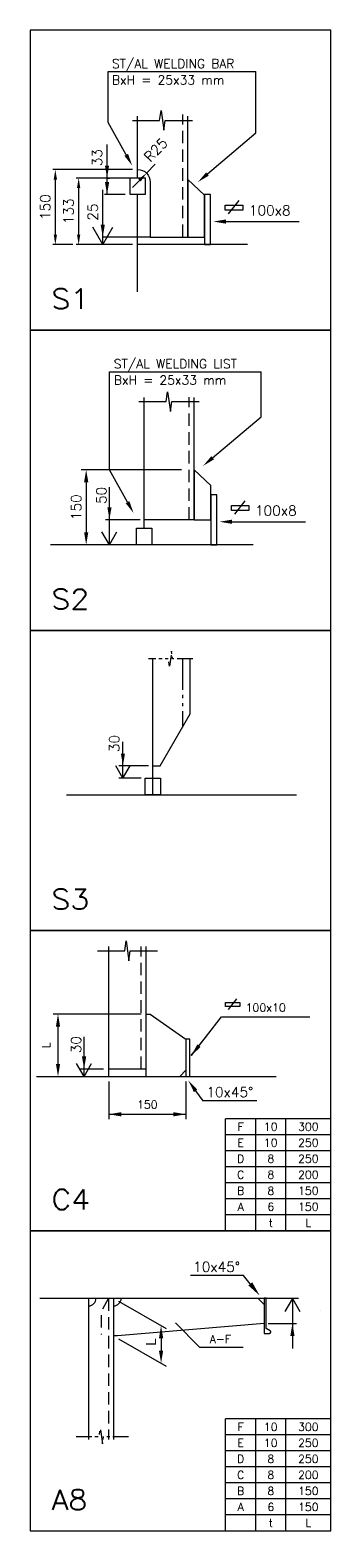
# Model space of a CAD drawing. Extents: x 53504 to 219407, y 25397 to 156081.
# Drawn here: x 153856 to 156856, y 89467 to 104467 of the extents above; entities that cross this region are included whole.
import ezdxf
from ezdxf.enums import TextEntityAlignment as Align

# ---------------------------------------------------------------- set-up
doc = ezdxf.new("R2010")
doc.units = 0
doc.header["$LTSCALE"] = 250
for name, pattern in [('DASHED', [0.75, 0.5, -0.25]), ('PHANTOM', [2.1, 1.25, -0.2, 0.125, -0.2, 0.125, -0.2]), ('PHANTOM2', [1.25, 0.625, -0.125, 0.125, -0.125, 0.125, -0.125])]:
    doc.linetypes.add(name, pattern=pattern)
doc.layers.get('0').update_dxf_attribs({"linetype": 'CONTINUOUS'})
doc.layers.get('DEFPOINTS').update_dxf_attribs({"linetype": 'CONTINUOUS'})
for name, color, linetype in [('00-DIM1', 1, 'CONTINUOUS'), ('00-TXT4', 4, 'CONTINUOUS'), ('REV C3', 3, 'CONTINUOUS'), ('S0CO1', 1, 'CONTINUOUS'), ('S0CO2', 2, 'CONTINUOUS'), ('S0CO3', 3, 'CONTINUOUS'), ('S0CO5', 4, 'CONTINUOUS'), ('S0DA1', 1, 'DASHED'), ('S0DIM', 2, 'CONTINUOUS'), ('S0PH1', 1, 'PHANTOM'), ('S0TX2', 2, 'CONTINUOUS'), ('S0TX3', 3, 'CONTINUOUS')]:
    doc.layers.add(name, color=color, linetype=linetype)
doc.styles.add('ROMANS', font='romans', dxfattribs={"height": 100})
doc.dimstyles.new('MEDIUM', dxfattribs={"dimscale": 0.5, "dimtxt": 2, "dimasz": 2, "dimexe": 50, "dimexo": 100, "dimgap": 100, "dimtad": 1, "dimdsep": 46, "dimtxsty": 'ROMANS', "dimblk1": 'PIL-2', "dimblk2": 'PIL-3', "dimsah": 1, "dimcen": 200, "dimclrd": 1, "dimclre": 1, "dimclrt": 2, "dimazin": 2, "dimtfac": 1, "dimtmove": 0, "dimatfit": 3, "dimldrblk": 'PIL-3', "dimfxl": 1, "dimtvp": 100, "dimtolj": 1, "dimarcsym": 0})
doc.dimstyles.new('ORGINAL', dxfattribs={"dimscale": 100, "dimtxt": 1.8, "dimasz": 2, "dimexe": 0.5, "dimexo": 1, "dimgap": 0.5, "dimtad": 1, "dimdec": 0, "dimdsep": 46, "dimtxsty": 'ROMANS', "dimcen": 0, "dimclrd": 1, "dimclre": 1, "dimclrt": 2, "dimadec": 3, "dimazin": 2, "dimtfac": 1, "dimtdec": 0, "dimtmove": 0, "dimatfit": 3, "dimfxl": 1, "dimtvp": 100, "dimtolj": 1, "dimarcsym": 0})
doc.dimstyles.new('ROAR', dxfattribs={"dimscale": 0.4, "dimtxt": 150, "dimasz": 2.4, "dimexe": 100, "dimexo": 100, "dimgap": 400, "dimtad": 0, "dimdsep": 46, "dimtxsty": 'ROMANS', "dimblk1": 'PILB', "dimblk2": 'PILC', "dimsah": 1, "dimcen": 0, "dimclrd": 1, "dimclre": 1, "dimclrt": 2, "dimadec": 0, "dimazin": 0, "dimtfac": 1, "dimtmove": 2, "dimatfit": 3, "dimldrblk": 'PILB', "dimfxl": 100, "dimtvp": 100, "dimtolj": 1, "dimarcsym": 0})
doc.dimstyles.new('SHORT', dxfattribs={"dimscale": 0.5, "dimtxt": 2, "dimasz": 2, "dimexe": 0, "dimexo": 0, "dimgap": 100, "dimtad": 1, "dimdsep": 46, "dimtxsty": 'ROMANS', "dimblk1": 'PIL-1', "dimblk2": 'PIL-2', "dimsah": 1, "dimcen": 200, "dimclrd": 1, "dimclre": 1, "dimclrt": 2, "dimazin": 2, "dimtfac": 1, "dimtmove": 0, "dimatfit": 3, "dimfxl": 1, "dimtvp": 100, "dimtolj": 1, "dimarcsym": 0})
doc.dimstyles.get("Standard").update_dxf_attribs({"dimscale": 50, "dimtxt": 2, "dimasz": 2, "dimexe": 0.5, "dimexo": 1, "dimgap": 1, "dimtad": 1, "dimdsep": 46, "dimtxsty": 'ROMANS', "dimcen": 1.5, "dimclrd": 1, "dimclre": 1, "dimclrt": 2, "dimazin": 2, "dimtfac": 1, "dimtmove": 2, "dimatfit": 3, "dimfxl": 1, "dimtvp": 100, "dimtolj": 1, "dimarcsym": 0})

# ---------------------------------------------------------------- blocks, each defined once
blk = doc.blocks.new('PIL-1')
at = {"color": 0, "linetype": 'ByBlock'}
for q in [(173, 100), (173, -100), (546, 0)]:
    blk.add_line((0, 0), q, dxfattribs=at)
blk = doc.blocks.new('PIL-2')
at = {"color": 0, "linetype": 'ByBlock'}
blk.add_line((0, 0), (-250, 0), dxfattribs=at)
blk.add_solid([(-125, 21), (-125, -21), (0, 0)], dxfattribs=at)
blk = doc.blocks.new('*D45')
at = {"layer": 'DEFPOINTS', "color": 0, "transparency": 16777216}
for p in [(-16603, -31384), (-16603, -31459), (-16130, -31384)]:
    blk.add_point(p, dxfattribs=at)
at = {"layer": 'S0DIM', "color": 1, "lineweight": -2, "transparency": 16777216}
for p, q in [((-16603, -31383), (-16603, -31003)), ((-16130, -31384), (-16603, -31384)), ((-16603, -31459), (-16603, -31384)), ((-16603, -31460), (-16603, -31461))]:
    blk.add_line(p, q, dxfattribs=at)
for name, p, rotation in [('PIL-1', (-16603, -31459), 90), ('PIL-2', (-16603, -31384), 270)]:
    blk.add_blockref(name, p, dxfattribs=dict(at, rotation=rotation))
at = {"layer": 'S0DIM', "color": 2, "transparency": 16777216, "insert": (-16703, -31134), "char_height": 100, "attachment_point": 5, "rotation": 90, "style": 'ROMANS'}
blk.add_mtext('\\A1;25', dxfattribs=at)
blk = doc.blocks.new('*D46')
at = {"layer": 'DEFPOINTS', "color": 0, "transparency": 16777216}
for p in [(-16255, -30709), (-17076, -31459), (-16852, -31459)]:
    blk.add_point(p, dxfattribs=at)
at = {"layer": 'S0DIM', "color": 1, "lineweight": -2, "transparency": 16777216}
for p, q in [((-16305, -30709), (-17101, -30709)), ((-17076, -30809), (-17076, -31359)), ((-16902, -31459), (-17101, -31459))]:
    blk.add_line(p, q, dxfattribs=at)
at = {"layer": 'S0DIM', "color": 1, "transparency": 16777216}
for points in [[(-17092, -30809), (-17059, -30809), (-17076, -30709)], [(-17092, -31359), (-17059, -31359), (-17076, -31459)]]:
    blk.add_solid(points, dxfattribs=at)
at = {"layer": 'S0DIM', "color": 2, "transparency": 16777216, "insert": (-17176, -31084), "char_height": 100, "attachment_point": 5, "rotation": 90, "style": 'ROMANS'}
blk.add_mtext('\\A1;150', dxfattribs=at)
blk = doc.blocks.new('*D47')
at = {"layer": 'DEFPOINTS', "color": 0, "transparency": 16777216}
for p in [(-16843, -30794), (-16255, -30794), (-16255, -31459)]:
    blk.add_point(p, dxfattribs=at)
at = {"layer": 'S0DIM', "color": 1, "lineweight": -2, "transparency": 16777216}
for p, q in [((-16305, -30794), (-16868, -30794)), ((-16843, -31359), (-16843, -30894)), ((-16305, -31459), (-16868, -31459))]:
    blk.add_line(p, q, dxfattribs=at)
at = {"layer": 'S0DIM', "color": 1, "transparency": 16777216}
for points in [[(-16860, -30894), (-16827, -30894), (-16843, -30794)], [(-16860, -31359), (-16827, -31359), (-16843, -31459)]]:
    blk.add_solid(points, dxfattribs=at)
at = {"layer": 'S0DIM', "color": 2, "transparency": 16777216, "insert": (-16943, -31126), "char_height": 100, "attachment_point": 5, "rotation": 90, "style": 'ROMANS'}
blk.add_mtext('\\A1;133', dxfattribs=at)
blk = doc.blocks.new('*D48')
at = {"layer": 'DEFPOINTS', "color": 0, "transparency": 16777216}
for p in [(-16166, -30745), (-16079, -30656)]:
    blk.add_point(p, dxfattribs=at)
at = {"layer": 'S0DIM', "color": 1, "lineweight": -2, "transparency": 16777216}
for p, q in [((-16079, -30656), (-16166, -30745)), ((-16236, -30817), (-16306, -30888))]:
    blk.add_line(p, q, dxfattribs=at)
at = {"layer": 'S0DIM', "color": 1, "transparency": 16777216}
blk.add_solid([(-16248, -30805), (-16224, -30828), (-16166, -30745)], dxfattribs=at)
at = {"layer": 'S0DIM', "color": 2, "transparency": 16777216, "insert": (-16074, -30512), "char_height": 100, "attachment_point": 5, "rotation": 45.5392, "style": 'ROMANS'}
blk.add_mtext('\\A1;R25', dxfattribs=at)
blk = doc.blocks.new('PIL-3')
at = {"color": 0, "linetype": 'ByBlock'}
blk.add_line((0, 0), (250, 0), dxfattribs=at)
blk.add_solid([(125, 21), (125, -21), (0, 0)], dxfattribs=at)
blk = doc.blocks.new('*D49')
at = {"layer": 'DEFPOINTS', "color": 0, "transparency": 16777216}
for p in [(-16603, -30794), (-16560, -30794), (-16330, -30959)]:
    blk.add_point(p, dxfattribs=at)
at = {"layer": 'S0DIM', "color": 1, "lineweight": -2, "transparency": 16777216}
for p, q in [((-16560, -30794), (-16560, -30459)), ((-16560, -30958), (-16560, -30795)), ((-16553, -30794), (-16535, -30794)), ((-16380, -30959), (-16585, -30959))]:
    blk.add_line(p, q, dxfattribs=at)
for name, p, rotation in [('PIL-3', (-16560, -30794), 90), ('PIL-2', (-16560, -30959), 270)]:
    blk.add_blockref(name, p, dxfattribs=dict(at, rotation=rotation))
at = {"layer": 'S0DIM', "color": 2, "transparency": 16777216, "insert": (-16660, -30590), "char_height": 100, "attachment_point": 5, "rotation": 90, "style": 'ROMANS'}
blk.add_mtext('\\A1;33', dxfattribs=at)
blk = doc.blocks.new('FLST-2')
at = {"layer": 'S0TX2', "color": 1}
for p, q in [((-256, 101), (-256, 151)), ((-256, 151), (-81, 151)), ((-222, 65), (-117, 198)), ((-81, 151), (-81, 101)), ((-81, 101), (-256, 101))]:
    blk.add_line(p, q, dxfattribs=at)
at = {"layer": 'S0TX2', "style": 'ROMANS'}
blk.add_attdef('FL.ST', (-20, 50), '', height=100, dxfattribs=at)
blk = doc.blocks.new('PILB')
at = {"color": 1}
for q in [(130, 75), (130, -75)]:
    blk.add_line((0, 0), q, dxfattribs=at)
at = {"color": 1, "linetype": 'ByBlock'}
blk.add_line((0, 0), (250, 0), dxfattribs=at)
blk = doc.blocks.new('PILC')
at = {"color": 1, "linetype": 'ByBlock'}
blk.add_line((0, 0), (-250, 0), dxfattribs=at)
blk.add_solid([(-125, 21), (-125, -21), (0, 0)], dxfattribs=at)
blk = doc.blocks.new('*D51')
at = {"color": 1, "linetype": 'ByBlock', "transparency": 16777216}
for p, q in [((-20259, -35158), (-20259, -34837)), ((-20066, -35160), (-20299, -35160)), ((-20299, -35235), (-20299, -35235)), ((-20259, -35159), (-20259, -35158)), ((-20259, -35235), (-20259, -35160)), ((-20259, -35236), (-20259, -35237))]:
    blk.add_line(p, q, dxfattribs=at)
at = {"layer": 'DEFPOINTS', "color": 0, "linetype": 'ByBlock', "transparency": 16777216}
for p in [(-20259, -35160), (-20259, -35235), (-20026, -35160)]:
    blk.add_point(p, dxfattribs=at)
at = {"color": 1, "linetype": 'ByBlock', "transparency": 16777216}
for name, p, rotation in [('PILC', (-20259, -35160), 270), ('PILB', (-20259, -35235), 90)]:
    blk.add_blockref(name, p, dxfattribs=dict(at, rotation=rotation))
at = {"color": 2, "linetype": 'ByBlock', "transparency": 16777216, "style": 'ROMANS'}
blk.add_text('30', height=100, rotation=90, dxfattribs=at).set_placement((-20339, -34917), align=Align.MIDDLE_CENTER)
blk = doc.blocks.new('*D53')
at = {"layer": 'DEFPOINTS', "color": 0, "transparency": 16777216}
for p in [(20674, -20990), (20674, -21365), (21147, -21638)]:
    blk.add_point(p, dxfattribs=at)
at = {"layer": 'S0DIM', "color": 1, "lineweight": -2, "transparency": 16777216}
for p, q in [((20724, -21018), (21197, -21292)), ((20724, -21393), (21197, -21667)), ((21147, -21388), (21147, -21513))]:
    blk.add_line(p, q, dxfattribs=at)
at = {"layer": 'S0DIM', "color": 1, "transparency": 16777216}
for points in [[(21126, -21388), (21168, -21388), (21147, -21263)], [(21126, -21513), (21168, -21513), (21147, -21638)]]:
    blk.add_solid(points, dxfattribs=at)
at = {"layer": 'S0DIM', "color": 2, "transparency": 16777216, "insert": (21047, -21425), "char_height": 100, "attachment_point": 5, "rotation": 90}
blk.add_mtext('\\A1;L', dxfattribs=at)
blk = doc.blocks.new('*D54')
at = {"layer": 'DEFPOINTS', "color": 0, "transparency": 16777216}
for p in [(22497, -20990), (22174, -21240), (22457, -21240)]:
    blk.add_point(p, dxfattribs=at)
at = {"layer": 'S0DIM', "color": 1, "lineweight": -2, "transparency": 16777216}
for p, q in [((22457, -20990), (22417, -20990)), ((22457, -20989), (22457, -20988)), ((22457, -20990), (22457, -21240)), ((22214, -21240), (22497, -21240)), ((22457, -21241), (22457, -21242))]:
    blk.add_line(p, q, dxfattribs=at)
for name, p, rotation in [('PILB', (22457, -20990), 270), ('PILC', (22457, -21240), 90)]:
    blk.add_blockref(name, p, dxfattribs=dict(at, rotation=rotation))
at = {"layer": 'S0DIM', "color": 2, "transparency": 16777216, "insert": (22737, -21115), "char_height": 0.8, "attachment_point": 5, "rotation": 90}
blk.add_mtext('\\A1;100', dxfattribs=at)
blk = doc.blocks.new('*D67')
at = {"color": 1, "linetype": 'ByBlock', "transparency": 16777216}
for p, q in [((-20009, -38801), (-20009, -38479)), ((-19703, -38803), (-20049, -38803)), ((-20009, -38802), (-20009, -38801)), ((-20009, -39053), (-20009, -38803)), ((-20020, -39053), (-20049, -39053)), ((-20009, -39054), (-20009, -39055))]:
    blk.add_line(p, q, dxfattribs=at)
at = {"layer": 'DEFPOINTS', "color": 0, "linetype": 'ByBlock', "transparency": 16777216}
for p in [(-20009, -38803), (-19663, -38803), (-19980, -39053)]:
    blk.add_point(p, dxfattribs=at)
at = {"color": 1, "linetype": 'ByBlock', "transparency": 16777216}
for name, p, rotation in [('PILC', (-20009, -38803), 270), ('PILB', (-20009, -39053), 90)]:
    blk.add_blockref(name, p, dxfattribs=dict(at, rotation=rotation))
at = {"color": 2, "linetype": 'ByBlock', "transparency": 16777216, "style": 'ROMANS'}
blk.add_text('50', height=100, rotation=90, dxfattribs=at).set_placement((-20089, -38560), align=Align.MIDDLE_CENTER)
blk = doc.blocks.new('*D66')
at = {"color": 1, "linetype": 'ByBlock', "transparency": 16777216}
for p, q in [((-19289, -38303), (-20291, -38303)), ((-20241, -38428), (-20241, -38928)), ((-20067, -39053), (-20291, -39053))]:
    blk.add_line(p, q, dxfattribs=at)
for points in [[(-20262, -38428), (-20220, -38428), (-20241, -38303)], [(-20262, -38928), (-20220, -38928), (-20241, -39053)]]:
    blk.add_solid(points, dxfattribs=at)
at = {"layer": 'DEFPOINTS', "color": 0, "linetype": 'ByBlock', "transparency": 16777216}
for p in [(-19239, -38303), (-20241, -39053), (-20017, -39053)]:
    blk.add_point(p, dxfattribs=at)
at = {"color": 2, "linetype": 'ByBlock', "transparency": 16777216, "style": 'ROMANS'}
blk.add_text('150', height=100, rotation=90, dxfattribs=at).set_placement((-20341, -38678), align=Align.MIDDLE_CENTER)
blk = doc.blocks.new('*D83')
at = {"layer": 'DEFPOINTS', "color": 0, "transparency": 16777216}
for p in [(119305, 34974), (119600, 34974), (119528, 34849)]:
    blk.add_point(p, dxfattribs=at)
at = {"layer": 'S0DIM', "color": 1, "lineweight": -2, "transparency": 16777216}
for p, q in [((119560, 34974), (119265, 34974)), ((119305, 34975), (119305, 34976)), ((119305, 34849), (119305, 34974)), ((119488, 34849), (119265, 34849)), ((119305, 34848), (119305, 34847))]:
    blk.add_line(p, q, dxfattribs=at)
at = {"layer": 'S0DIM', "color": 1, "lineweight": -2, "transparency": 16777216, "xscale": 0.9600000000000001, "yscale": 0.9600000000000001, "zscale": 0.9600000000000001}
for name, p, rotation in [('PILC', (119305, 34974), 270), ('PILB', (119305, 34849), 90)]:
    blk.add_blockref(name, p, dxfattribs=dict(at, rotation=rotation))
at = {"layer": 'S0DIM', "color": 2, "transparency": 16777216, "insert": (119219, 35195), "char_height": 100, "attachment_point": 5, "rotation": 90, "style": 'ROMANS'}
blk.add_mtext('\\A1;30', dxfattribs=at)
blk = doc.blocks.new('PROFENDE')
at = {"layer": 'S0PH1', "linetype": 'PHANTOM2', "flags": 128}
blk.add_lwpolyline([(-221, 0), (-21, 0), (-10, -74), (10, 74), (21, 0), (221, 0)], dxfattribs=at)
blk = doc.blocks.new('ST-AL-01')
at = {"layer": '00-DIM1'}
blk.add_lwpolyline([(-3000, -3000), (0, -3000), (0, 0), (-3000, 0)], close=True, dxfattribs=at)
at = {"layer": 'S0CO2'}
blk.add_lwpolyline([(-1852.143, -1643.835), (-2002.143, -1643.835), (-2002.143, -1478.835), (-1852.143, -1478.835)], close=True, dxfattribs=at)
at = {"layer": 'S0CO5'}
blk.add_line((-830.821, -2143.835), (-1927.154, -2143.835), dxfattribs=at)
for points in [[(-1927.154, -1478.835), (-1927.154, -862.519)], [(-1927.154, -2615.151), (-1927.154, -1643.835)]]:
    blk.add_lwpolyline(points, dxfattribs=at)
at = {"layer": 'S0DA1'}
blk.add_line((-1477.154, -2068.835), (-1477.154, -844.443), dxfattribs=at)
at = {"layer": 'S0DIM'}
blk.add_line((-1427.154, -2068.835), (-1427.154, -862.519), dxfattribs=at)
blk.add_lwpolyline([(-1927.143, -1393.835, -0.414213474), (-1802.143, -1518.835), (-1802.143, -2068.835), (-1427.154, -2068.835)], format="xyb", dxfattribs=at)
for points in [[(-1427.154, -1493.835), (-1427.154, -2068.835), (-1262.154, -2068.835), (-1262.154, -1650.651)], [(-1262.154, -2143.835), (-1202.154, -2143.835), (-1202.154, -1643.835), (-1262.154, -1643.835), (-1262.154, -2143.835)]]:
    blk.add_lwpolyline(points, close=True, dxfattribs=at)
at = {"layer": 'S0PH1'}
blk.add_lwpolyline([(-1980.129, -903.337), (-1707.963, -903.337), (-1694.046, -804.31), (-1666.211, -1002.363), (-1652.294, -903.337), (-1380.129, -903.337)], dxfattribs=at)
at = {"layer": 'S0TX2', "color": 1}
for p, q in [((-2221.41, -415.757), (-748.612, -415.757)), ((-2221.41, -923.165), (-2221.41, -415.757)), ((-748.612, -1029.01), (-748.612, -415.757)), ((-2041.482, -1246.904), (-2221.41, -923.165)), ((-1230.921, -1438.804), (-748.612, -1029.01)), ((-1047.162, -1914.25), (-315.436, -1914.25))]:
    blk.add_line(p, q, dxfattribs=at)
for points in [[(-2023.272, -1236.784), (-2059.691, -1257.025), (-1980.757, -1356.163)], [(-1217.431, -1454.68), (-1244.41, -1422.927), (-1326.18, -1519.74)], [(-1047.162, -1935.083), (-1047.162, -1893.417), (-1172.162, -1914.25)]]:
    blk.add_solid(points, dxfattribs=at)
at = {"layer": 'S0TX2'}
blk.add_blockref('FLST-2', (-798.089, -1902.78), dxfattribs=at).add_auto_attribs({'FL.ST': '100x8'})
at = {"layer": '00-TXT4', "style": 'ROMANS', "width": 1.1}
blk.add_attdef('DET', (-2787.281, -2787.362), '', height=200, dxfattribs=at)
at = {"layer": 'S0TX2', "color": 2, "style": 'ROMANS'}
for s, p in [('ST/AL WELDING BAR', (-2184.356, -335.775)), ('BxH = 25x33 mm', (-2184.356, -498.752))]:
    blk.add_text(s, height=90, dxfattribs=at).set_placement(p, align=Align.MIDDLE_LEFT)
at = {"layer": 'S0DIM'}
for base, p1, p2, text, dimstyle, picture, middle in [((-2232.661, -1478.835), (-2002.143, -1643.835), (-2275.048, -1478.835), '33', 'MEDIUM', '*D49', (-2232.661, -1275.212)), ((-2275.048, -2068.835), (-2275.048, -2143.835), (-1802.143, -2068.835), '25', 'SHORT', '*D45', (-2275.048, -1818.835))]:
    dim = blk.add_linear_dim(base=base, p1=p1, p2=p2, angle=90, text=text, dimstyle=dimstyle, dxfattribs=at)
    dim.commit()
    dim.dimension.update_dxf_attribs({"geometry": picture, "text_midpoint": middle, "dimtype": 128, "insert": (14327.556, 29314.694)})
dim = blk.add_radius_dim(center=(-1751.202, -1341.231), mpoint=(-1838.754, -1430.447), text='R25', dimstyle='STANDARD', dxfattribs=at)
dim.commit()
dim.dimension.update_dxf_attribs({"geometry": '*D48', "text_midpoint": (-1746.887, -1197.382), "dimtype": 132, "insert": (14327.556, 29314.694)})
for base, p1, p2, text, picture, middle in [((-2748.156, -2143.835), (-1927.143, -1393.835), (-2524.052, -2143.835), '150', '*D46', (-2848.156, -1768.835)), ((-2515.753, -1478.835), (-1927.154, -2143.835), (-1927.154, -1478.835), '133', '*D47', (-2615.753, -1811.335))]:
    dim = blk.add_linear_dim(base=base, p1=p1, p2=p2, angle=90, text=text, dimstyle='STANDARD', dxfattribs=at)
    dim.commit()
    dim.dimension.update_dxf_attribs({"geometry": picture, "text_midpoint": middle, "insert": (14327.556, 29314.694)})
blk = doc.blocks.new('ST-C0004')
at = {"color": 1, "linetype": 'ByBlock'}
for p, q in [((-1890.878, -833.627), (-2771.453, -833.627)), ((-2721.453, -1333.627), (-2721.453, -958.627)), ((-2215.878, -1508.627), (-2215.878, -1885.55)), ((-1445.431, -1508.627), (-1445.431, -1885.55)), ((-2215.878, -1835.55), (-1445.431, -1835.55))]:
    blk.add_line(p, q, dxfattribs=at)
for points in [[(-2742.287, -958.627), (-2700.62, -958.627), (-2721.453, -833.627)], [(-2742.287, -1333.627), (-2700.62, -1333.627), (-2721.453, -1458.627)], [(-2090.878, -1814.716), (-2090.878, -1856.383), (-2215.878, -1835.55)], [(-1570.431, -1814.716), (-1570.431, -1856.383), (-1445.431, -1835.55)]]:
    blk.add_solid(points, dxfattribs=at)
at = {"layer": '00-DIM1'}
blk.add_lwpolyline([(-3000, -3000), (0, -3000), (0, 0), (-3000, 0)], close=True, dxfattribs=at)
at = {"layer": 'S0CO1'}
for p, q in [((0, -1880), (-1050, -1880)), ((-1050, -3000), (-1050, -1880)), ((-750, -3000), (-750, -1880)), ((-450, -3000), (-450, -1880)), ((0, -2040), (-1050, -2040)), ((0, -2200), (-1050, -2200)), ((-1050, -3000), (-1050, -2200)), ((-750, -3000), (-750, -2200)), ((0, -2360), (-1050, -2360)), ((0, -2520), (-1050, -2520)), ((0, -2680), (-1050, -2680)), ((0, -2840), (-1050, -2840))]:
    blk.add_line(p, q, dxfattribs=at)
at = {"layer": 'S0CO2'}
for p, q in [((-1840.878, -1458.627), (-1840.878, -159.235)), ((-1840.878, -1383.627), (-2215.878, -1383.627)), ((-1445.431, -1396.127), (-1507.931, -1458.627))]:
    blk.add_line(p, q, dxfattribs=at)
blk.add_lwpolyline([(-1445.431, -1458.627), (-1405.431, -1458.627), (-1405.431, -1083.627), (-1445.431, -1083.627), (-1445.431, -1458.627)], close=True, dxfattribs=at)
at = {"layer": 'S0CO5'}
for p, q in [((-2215.878, -1458.627), (-2215.878, -159.235)), ((-2935.245, -1458.627), (-545.286, -1458.627))]:
    blk.add_line(p, q, dxfattribs=at)
at = {"layer": 'S0DA1'}
blk.add_line((-1890.878, -1383.627), (-1890.878, -159.235), dxfattribs=at)
at = {"layer": 'S0DIM', "color": 1}
blk.add_line((-738.057, -1701.368), (-1278.563, -1701.368), dxfattribs=at)
at = {"layer": 'S0PH1'}
blk.add_lwpolyline([(-2328.378, -201.702), (-2056.213, -201.702), (-2042.295, -102.676), (-2014.461, -300.729), (-2000.544, -201.702), (-1728.378, -201.702)], dxfattribs=at)
at = {"layer": 'S0TX2', "color": 1}
for p, q in [((-1049.953, -720.032), (-909.953, -720.032)), ((-1049.953, -760.032), (-1049.953, -720.032)), ((-1022.434, -788.636), (-938.785, -682.674)), ((-909.953, -720.032), (-909.953, -760.032)), ((-909.953, -760.032), (-1049.953, -760.032)), ((-1349.003, -1601.912), (-1278.563, -1701.368))]:
    blk.add_line(p, q, dxfattribs=at)
at = {"layer": 'S0TX2'}
blk.add_lwpolyline([(-1840.878, -833.627), (-1803.378, -833.627), (-1445.431, -1083.627)], dxfattribs=at)
at = {"layer": 'S0TX2', "color": 1}
blk.add_solid([(-1366.004, -1613.954), (-1332.002, -1589.871), (-1421.25, -1499.906)], dxfattribs=at)
at = {"layer": 'S0TX3', "color": 1}
for p, q in [((-1391.782, -1248.281), (-1091.427, -862.663)), ((-1091.427, -862.663), (-211.355, -862.663))]:
    blk.add_line(p, q, dxfattribs=at)
at = {"layer": 'S0TX3', "color": 1, "rotation": 232.0852594575694}
blk.add_blockref('PILC', (-1392.397, -1249.07), dxfattribs=at)
at = {"layer": '00-TXT4', "style": 'ROMANS', "width": 1.1}
blk.add_attdef('DET', (-2787.281, -2787.362), '', height=200, dxfattribs=at)
at = {"layer": 'S0DIM', "style": 'ROMANS'}
blk.add_text('10x45%%D', height=100, dxfattribs=at).set_placement((-774.302, -1613.853), align=Align.MIDDLE_RIGHT)
at = {"layer": 'S0TX2', "style": 'ROMANS'}
blk.add_text('L', height=80, rotation=90, dxfattribs=at).set_placement((-2839.196, -1146.127), align=Align.MIDDLE)
blk.add_attdef('FL.ST', (-850.778, -809.415), '', height=80, dxfattribs=at)
blk.add_attdef('BKT', text='', height=80, dxfattribs=at).set_placement((-1830.656, -1738.627), align=Align.MIDDLE)
at = {"layer": 'S0TX3', "color": 2, "style": 'ROMANS'}
for s, p in [('F', (-900, -1960)), ('10', (-600, -1960)), ('300', (-225, -1960)), ('E', (-900, -2120)), ('10', (-600, -2120)), ('250', (-225, -2120)), ('D', (-900, -2280)), ('8', (-600, -2280)), ('250', (-225, -2280)), ('C', (-900, -2440)), ('8', (-600, -2440)), ('200', (-225, -2440)), ('B', (-900, -2600)), ('8', (-600, -2600)), ('150', (-225, -2600)), ('A', (-900, -2760)), ('6', (-600, -2760)), ('150', (-225, -2760)), ('t', (-600, -2920)), ('L', (-225, -2920))]:
    blk.add_text(s, height=80, dxfattribs=at).set_placement(p, align=Align.MIDDLE)
at = {"layer": 'S0DIM'}
dim = blk.add_linear_dim(base=(-2460.886, -1383.627), p1=(-2460.886, -1458.627), p2=(-2228.609, -1383.627), angle=90, text='30', dimstyle='ROAR', dxfattribs=at)
dim.commit()
dim.dimension.update_dxf_attribs({"geometry": '*D51', "text_midpoint": (-2540.886, -1140.674), "insert": (17797.62, 33776.779)})
blk = doc.blocks.new('ST-A0016')
at = {"layer": '00-DIM1'}
blk.add_lwpolyline([(-3000, -3000), (0, -3000), (0, 0), (-3000, 0)], close=True, dxfattribs=at)
at = {"layer": 'S0CO1'}
for p, q in [((-1050, -3000), (-1050, -1880)), ((0, -1880), (-1050, -1880)), ((-750, -3000), (-750, -1880)), ((-450, -3000), (-450, -1880)), ((0, -2040), (-1050, -2040)), ((-1050, -3000), (-1050, -2200)), ((0, -2200), (-1050, -2200)), ((-750, -3000), (-750, -2200)), ((0, -2360), (-1050, -2360)), ((0, -2520), (-1050, -2520)), ((0, -2680), (-1050, -2680)), ((0, -2840), (-1050, -2840))]:
    blk.add_line(p, q, dxfattribs=at)
at = {"layer": 'S0CO2'}
for p, q in [((-2166.641, -674.932), (-2166.641, -2084.575)), ((-666.641, -737.432), (-729.141, -674.932)), ((-2129.141, -1049.932), (-2166.641, -1049.932)), ((-666.641, -924.932), (-2129.141, -1049.932))]:
    blk.add_line(p, q, dxfattribs=at)
at = {"layer": 'S0CO3'}
blk.add_lwpolyline([(-666.641, -674.932), (-666.641, -1024.932), (-612.891, -1024.932, 0.767326988), (-606.016, -999.274), (-646.641, -975.82), (-646.641, -674.932)], format="xyb", close=True, dxfattribs=at)
at = {"layer": 'S0CO5'}
for p, q in [((-2902.548, -674.932), (-322.17, -674.932)), ((-2416.641, -674.932), (-2416.641, -2084.575))]:
    blk.add_line(p, q, dxfattribs=at)
at = {"layer": 'S0DA1'}
blk.add_line((-2216.641, -674.932), (-2216.641, -2084.575), dxfattribs=at)
at = {"layer": 'S0DA1', "flags": 128}
blk.add_lwpolyline([(-2216.641, -674.932), (-2292.655, -806.593), (-2292.655, -1036.79)], dxfattribs=at)
at = {"layer": 'S0DIM', "color": 1}
for p, q in [((-870.256, -447.67), (-1401.91, -447.67)), ((-804.114, -530.315), (-870.256, -447.67))]:
    blk.add_line(p, q, dxfattribs=at)
blk.add_solid([(-823.633, -545.936), (-784.595, -514.693), (-710.387, -647.427)], dxfattribs=at)
at = {"layer": 'S0PH1', "linetype": 'PHANTOM2', "flags": 128}
blk.add_lwpolyline([(-2540.346, -2054.621), (-2310.118, -2054.621), (-2299.68, -1980.351), (-2278.804, -2128.891), (-2268.366, -2054.621), (-2013.279, -2054.621)], dxfattribs=at)
at = {"layer": 'S0TX2'}
for centre in [(-2416.641, -674.932), (-2166.641, -674.932)]:
    blk.add_arc(centre, 75, 270, 0, dxfattribs=at)
at = {"layer": 'S0TX3', "color": 1}
blk.add_lwpolyline([(-1548.694, -919.564), (-1311.389, -1164.265), (-874.249, -1164.265)], dxfattribs=at)
at = {"layer": '00-TXT4', "style": 'ROMANS', "width": 1.1}
blk.add_attdef('DET', (-2787.281, -2787.362), '', height=200, dxfattribs=at)
at = {"layer": 'S0DIM', "style": 'ROMANS'}
blk.add_text('10x45%%D', height=100, dxfattribs=at).set_placement((-906.501, -360.155), align=Align.MIDDLE_RIGHT)
at = {"layer": 'S0TX3', "color": 2, "style": 'ROMANS'}
for s, p in [('A-F', (-1102.219, -1082.148)), ('F', (-900, -1960)), ('10', (-600, -1960)), ('300', (-225, -1960)), ('E', (-900, -2120)), ('10', (-600, -2120)), ('250', (-225, -2120)), ('D', (-900, -2280)), ('8', (-600, -2280)), ('250', (-225, -2280)), ('C', (-900, -2440)), ('8', (-600, -2440)), ('200', (-225, -2440)), ('B', (-900, -2600)), ('8', (-600, -2600)), ('150', (-225, -2600)), ('A', (-900, -2760)), ('6', (-600, -2760)), ('150', (-225, -2760)), ('t', (-600, -2920)), ('L', (-225, -2920))]:
    blk.add_text(s, height=80, dxfattribs=at).set_placement(p, align=Align.MIDDLE)
at = {"layer": 'S0DIM'}
dim = blk.add_linear_dim(base=(-1693.542, -1323.076), p1=(-2166.641, -674.932), p2=(-2166.641, -1049.932), angle=90, text='L', dimstyle='ORGINAL', dxfattribs=at)
dim.commit()
dim.dimension.update_dxf_attribs({"geometry": '*D53', "text_midpoint": (-1793.542, -1109.984), "dimtype": 128, "insert": (-22840.718, 20314.694)})
dim = blk.add_linear_dim(base=(-384.038, -924.932), p1=(-343.812, -674.932), p2=(-666.641, -924.932), angle=90, text='100', dimstyle='ROAR', dxfattribs=at)
dim.commit()
dim.dimension.update_dxf_attribs({"geometry": '*D54', "text_midpoint": (-103.638, -799.932), "insert": (-22840.718, 20314.694)})
blk = doc.blocks.new('ST-AL-02')
at = {"layer": '00-DIM1'}
blk.add_lwpolyline([(-3000, -3000), (0, -3000), (0, 0), (-3000, 0)], close=True, dxfattribs=at)
at = {"layer": 'S0CO2'}
blk.add_lwpolyline([(-1787.232, -2143.835), (-1937.232, -2143.835), (-1937.232, -1978.835), (-1787.232, -1978.835)], close=True, dxfattribs=at)
at = {"layer": 'S0CO5'}
for p, q in [((-1862.244, -1978.835), (-1862.244, -672.524)), ((-776.243, -2143.835), (-2795.625, -2143.835))]:
    blk.add_line(p, q, dxfattribs=at)
at = {"layer": 'S0DA1'}
blk.add_line((-1412.244, -1893.835), (-1412.244, -669.443), dxfattribs=at)
at = {"layer": 'S0DIM'}
for q in [(-1362.244, -672.524), (-1862.244, -1893.835)]:
    blk.add_line((-1362.244, -1893.835), q, dxfattribs=at)
for points in [[(-1362.244, -1393.835), (-1362.244, -1893.835), (-1197.244, -1893.835), (-1197.244, -1550.651)], [(-1197.244, -2143.835), (-1137.244, -2143.835), (-1137.244, -1643.835), (-1197.244, -1643.835), (-1197.244, -2143.835)]]:
    blk.add_lwpolyline(points, close=True, dxfattribs=at)
at = {"layer": 'S0PH1'}
blk.add_lwpolyline([(-1915.218, -713.341), (-1643.053, -713.341), (-1629.135, -614.314), (-1601.301, -812.368), (-1587.383, -713.341), (-1315.218, -713.341)], dxfattribs=at)
at = {"layer": 'S0TX2', "color": 1}
for p, q in [((-2208.431, -415.757), (-697.128, -415.757)), ((-2208.431, -1394.652), (-2208.431, -415.757)), ((-697.128, -865.432), (-697.128, -415.757)), ((-1179.437, -1275.226), (-697.128, -865.432)), ((-2028.502, -1718.391), (-2208.431, -1394.652)), ((-986.052, -1914.25), (-254.326, -1914.25))]:
    blk.add_line(p, q, dxfattribs=at)
for points in [[(-1165.948, -1291.103), (-1192.926, -1259.35), (-1274.696, -1356.163)], [(-2010.293, -1708.271), (-2046.712, -1728.512), (-1967.778, -1827.65)], [(-986.052, -1935.083), (-986.052, -1893.417), (-1111.052, -1914.25)]]:
    blk.add_solid(points, dxfattribs=at)
at = {"layer": 'S0TX2'}
blk.add_blockref('FLST-2', (-736.979, -1902.78), dxfattribs=at).add_auto_attribs({'FL.ST': '100x8'})
at = {"layer": '00-TXT4', "style": 'ROMANS', "width": 1.1}
blk.add_attdef('DET', (-2787.281, -2787.362), '', height=200, dxfattribs=at)
at = {"layer": 'S0TX2', "color": 2, "style": 'ROMANS'}
for s, p in [('ST/AL WELDING LIST', (-2165.104, -335.775)), ('BxH = 25x33 mm', (-2165.104, -498.752))]:
    blk.add_text(s, height=90, dxfattribs=at).set_placement(p, align=Align.MIDDLE_LEFT)
at = {"layer": 'S0DIM'}
for base, p1, p2, text, dimstyle, picture, middle in [((-2440.834, -2143.835), (-1438.34, -1393.835), (-2216.73, -2143.835), '150', 'ORGINAL', '*D66', (-2540.834, -1768.835)), ((-2208.431, -1893.835), (-2179.552, -2143.835), (-1862.244, -1893.835), '50', 'ROAR', '*D67', (-2288.431, -1650.883))]:
    dim = blk.add_linear_dim(base=base, p1=p1, p2=p2, angle=90, text=text, dimstyle=dimstyle, dxfattribs=at)
    dim.commit()
    dim.dimension.update_dxf_attribs({"geometry": picture, "text_midpoint": middle, "insert": (17800.463, 36909.291)})
blk = doc.blocks.new('S3')
at = {"layer": '00-DIM1'}
blk.add_lwpolyline([(0, -3000), (3000, -3000), (3000, 0), (0, 0)], close=True, dxfattribs=at)
at = {"layer": 'S0CO2'}
blk.add_lwpolyline([(1221.107, -1352.419), (1296.107, -1352.419), (1596.107, -832.804), (1596.107, -283)], dxfattribs=at)
blk.add_lwpolyline([(1298.938, -1642.419), (1148.938, -1642.419), (1148.938, -1477.419), (1298.938, -1477.419)], close=True, dxfattribs=at)
at = {"layer": 'S0CO5'}
for p, q in [((1221.107, -283), (1221.107, -1642.419)), ((362.476, -1642.419), (2656.535, -1642.419))]:
    blk.add_line(p, q, dxfattribs=at)
at = {"layer": 'S0PH1'}
blk.add_line((1519.017, -283), (1519.017, -966.328), dxfattribs=at)
at = {"layer": 'S0DIM', "rotation": 180}
blk.add_blockref('PROFENDE', (1400.408, -283), dxfattribs=at)
at = {"layer": '00-TXT4', "style": 'ROMANS', "width": 1.1}
blk.add_attdef('DET', (212.719, -2787.362), '', height=200, dxfattribs=at)
at = {"layer": 'S0DIM'}
dim = blk.add_linear_dim(base=(925.907, -1352.419), p1=(1148.938, -1477.419), p2=(1221.107, -1352.419), angle=90, text='30', dimstyle='ROAR', dxfattribs=at)
dim.commit()
dim.dimension.update_dxf_attribs({"geometry": '*D83', "text_midpoint": (839.545, -1131.517), "dimtype": 128, "insert": (-118379.05, -36326.03)})

msp = doc.modelspace()

# ---------------------------------------------------------------- block references
at = {"layer": 'REV C3', "color": 0, "linetype": 'ByBlock'}
msp.add_blockref('S3', (153856.274, 98466.778), dxfattribs=at).add_auto_attribs({'DET': 'S3'})
at = {"layer": 'S0CO1', "color": 0}
for name, p, values in [('ST-AL-01', (156856.274, 104466.778), {'DET': 'S1'}), ('ST-AL-02', (156856.274, 101466.778), {'DET': 'S2'}), ('ST-C0004', (156856.274, 95466.778), {'DET': 'C4', 'BKT': '150', 'FL.ST': '100x10'}), ('ST-A0016', (156856.274, 92466.778), {'DET': 'A8'})]:
    msp.add_blockref(name, p, dxfattribs=at).add_auto_attribs(values)

doc.saveas('drawing.dxf')
